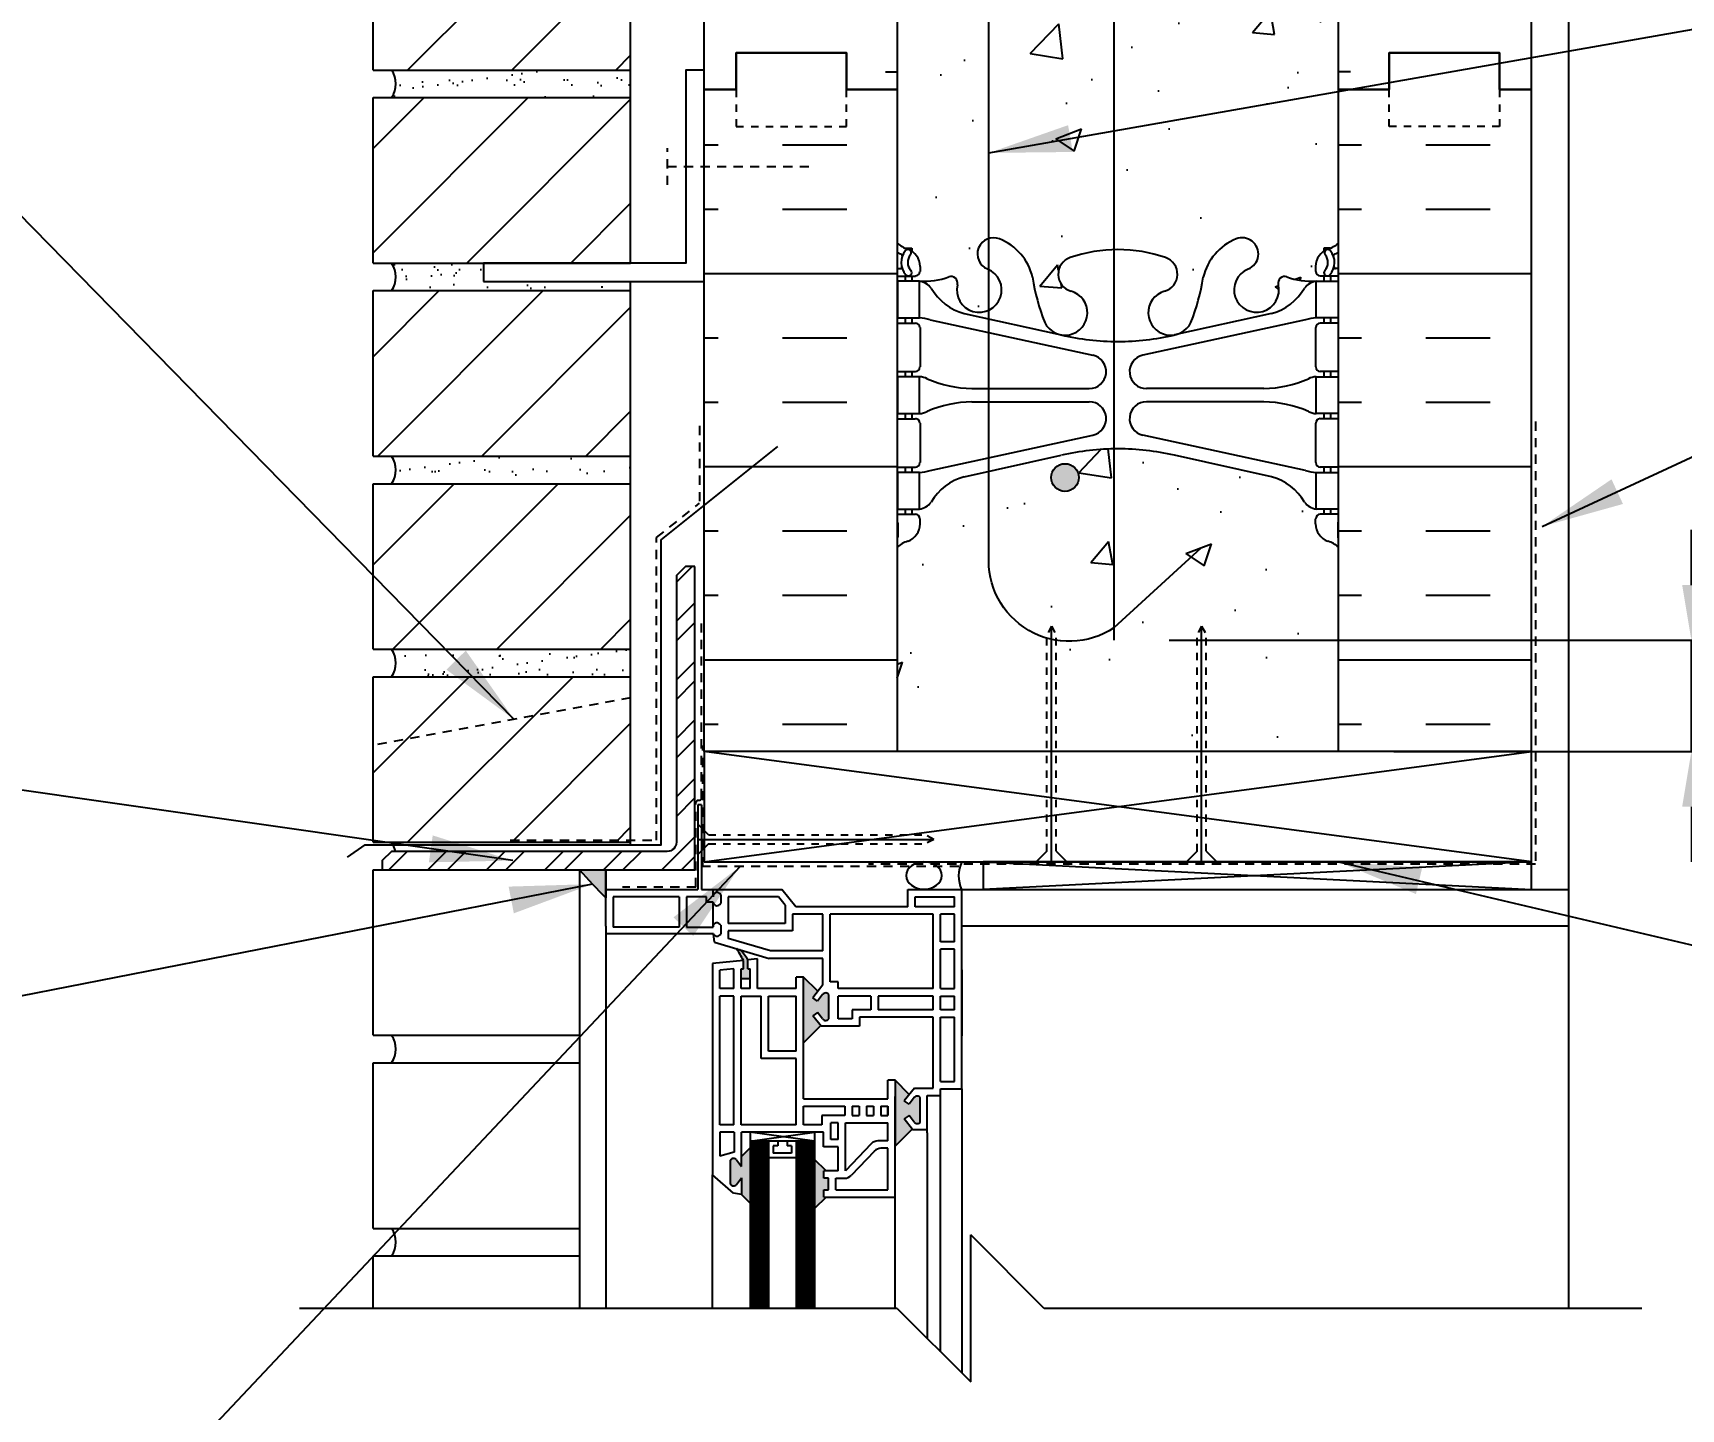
# Model space of a CAD drawing. Header units: inches. Extents: x 88.2 to 141.4, y 226.9 to 296.3.
# Drawn here: x 100.06 to 122.47, y 267.1 to 285.81 of the extents above; entities that cross this region are included whole.
import ezdxf

# ---------------------------------------------------------------- set-up
doc = ezdxf.new("R2010")
doc.units = ezdxf.units.IN
doc.header["$LTSCALE"] = 0.5
doc.header["$MEASUREMENT"] = 0
doc.linetypes.add('DASHED2', pattern=[0.375, 0.25, -0.125])
doc.linetypes.add('HIDDEN2', pattern=[0.1875, 0.125, -0.0625])
for name, color, linetype in [('HATCH', 12, 'Continuous'), ('LINE18', 9, 'Continuous'), ('line25', 2, 'Continuous'), ('LINE50', 5, 'Continuous'), ('LINE65', 3, 'Continuous'), ('LINE9', 9, 'Continuous'), ('TEXT', 4, 'Continuous'), ('Web_Edge', 9, 'Continuous')]:
    doc.layers.add(name, color=color, linetype=linetype)
doc.styles.add('DIM', font='romans.shx', dxfattribs={"width": 0.7})
doc.dimstyles.new('ext_12', dxfattribs={"dimscale": 12, "dimtxt": 0.09375, "dimasz": 0.09375, "dimexe": 0.09375, "dimexo": 0.0625, "dimgap": 0.0625, "dimtad": 1, "dimdec": 1, "dimzin": 3, "dimdsep": 46, "dimlunit": 4, "dimtxsty": 'DIM', "dimcen": 0.09, "dimdle": 0.09375, "dimclrt": 4, "dimadec": 0, "dimazin": 0, "dimtfac": 1, "dimtdec": 1, "dimtmove": 2, "dimatfit": 3, "dimfxl": 1, "dimfrac": 2, "dimtolj": 1, "dimtzin": 0, "dimarcsym": 0})
pattern_1 = [(0, (0, 104.0395), (0, 2.625), []), (0, (0, 104.9145), (0, 2.625), [0.875, -0.875]), (0, (0, 105.7895), (0, 2.625), [0.875, -0.875])]
pattern_2 = [(45, (-12.0989, 93.9136), (-0.707107, 0.707107), [])]

# ---------------------------------------------------------------- blocks, each defined once
blk = doc.blocks.new('*D4')
at = {"layer": 'Defpoints', "color": 0, "transparency": 16777216}
for p in [(114.76, 277.555), (122.61, 277.555), (117.813, 276.042)]:
    blk.add_point(p, dxfattribs=at)
at = {"layer": 'TEXT', "color": 0, "lineweight": -2, "transparency": 16777216}
for p, q in [((122.61, 278.305), (122.61, 279.055)), ((115.51, 277.555), (123.735, 277.555)), ((122.61, 276.042), (122.61, 277.555)), ((118.563, 276.042), (123.735, 276.042)), ((122.61, 275.292), (122.61, 274.542))]:
    blk.add_line(p, q, dxfattribs=at)
at = {"layer": 'TEXT', "color": 0, "transparency": 16777216}
for points in [[(122.485, 278.305), (122.735, 278.305), (122.61, 277.555)], [(122.485, 275.292), (122.735, 275.292), (122.61, 276.042)]]:
    blk.add_solid(points, dxfattribs=at)
at = {"layer": 'TEXT', "color": 4, "transparency": 16777216, "insert": (126.083, 276.798), "char_height": 0.75, "attachment_point": 5, "rotation": 90, "style": 'DIM'}
blk.add_mtext('\\A1;1 1/2" \\P (38mm) MIN. \\P COVER', dxfattribs=at)

msp = doc.modelspace()

# ---------------------------------------------------------------- hatches: boundary and pattern name
at = {"layer": 'HATCH'}
h = msp.add_hatch(dxfattribs=at)
h.set_pattern_fill('AR-CONC', color=256, scale=0.5)
h.set_pattern_definition([(50, (0, 0), (3.5863, -0.31376), [0.375, -4.125]), (355, (0, 0), (-0.693757, 3.76096), [0.3, -3.3]), (100.4514, (0.299, -0.026), (2.892544, 3.4472), [0.3187, -3.50571]), (46.1842, (0, 1), (5.336207, -0.827596), [0.5625, -6.1875]), (96.6356, (0.4447, 0.931), (4.67331, 4.87059), [0.47805, -5.25857]), (351.1842, (0, 1), (4.67331, 4.87059), [0.45, -4.95]), (21, (0.5, 0.75), (2.984535, -2.013094), [0.375, -4.125]), (326, (0.5, 0.75), (1.216577, 3.62575), [0.3, -3.3]), (71.4514, (0.7487, 0.5822), (4.20111, 1.612656), [0.3187, -3.50571]), (37.5, (0, 0), (0.0607993, 1.6644693), [0, -3.26, 0, -3.35, 0, -3.3125]), (7.5, (0, 0), (1.315348, 1.972059), [0, -1.91, 0, -3.185, 0, -1.2625]), (327.5, (-1.115, 0), (2.669112, -0.1127744), [0, -1.25, 0, -3.9, 0, -5.175]), (317.5, (-1.615, 0), (2.91593, 0.500525), [0, -1.625, 0, -2.59, 0, -3.675])])
h.paths.add_polyline_path([(117.813, 253.241, 0.082415), (117.669, 253.321, -0.317837), (117.502, 253.556), (117.502, 253.624, -0.414214), (117.565, 253.686), (117.612, 253.686), (117.612, 253.756), (117.507, 253.756, -0.188973), (117.352, 253.851, 0.196323), (116.902, 254.197), (115.581, 254.488, 0.057795), (114.813, 254.577, 0.057795), (114.044, 254.488), (112.723, 254.197, 0.196323), (112.273, 253.851, -0.188973), (112.118, 253.756), (112.013, 253.756), (112.013, 253.686), (112.06, 253.686, -0.414214), (112.123, 253.624), (112.123, 253.556, -0.317837), (111.956, 253.321, 0.082415), (111.813, 253.241), (111.813, 250.46), (112.813, 249.46), (112.813, 251.46), (113.813, 250.46), (117.813, 250.46)])
h.paths.add_polyline_path([(117.105, 257.96), (116.938, 257.96), (116.938, 259.46), (113.313, 259.46), (113.313, 258.156), (114.157, 257.312), (114.195, 257.188, -0.078588), (114.813, 257.286, -0.082755), (115.461, 257.177, -0.735593), (115.448, 256.719, 0.955472), (115.587, 256.126), (115.606, 256.13, 0.223253), (115.807, 256.295, 0.053157), (115.972, 256.909, -0.24438), (116.421, 257.43, -1), (116.584, 257.021, 2.182095), (116.994, 256.809, -0.601435), (117.114, 256.913, 0.10046), (117.507, 256.856), (117.612, 256.856), (117.612, 256.926), (117.565, 256.926, -0.414214), (117.502, 256.989), (117.502, 257.056, -0.249069), (117.612, 257.263), (117.612, 257.305), (117.702, 257.305, 0.064398), (117.813, 257.371), (117.813, 257.96), (117.335, 257.96), (116.997, 257.622), (116.781, 257.521), (116.882, 257.737)])
h.paths.add_polyline_path([(113.204, 257.43, -0.24438), (113.653, 256.909, 0.053157), (113.818, 256.295, 0.223253), (114.019, 256.13), (114.038, 256.126, 0.955472), (114.177, 256.719, -0.735593), (114.164, 257.177, -0.003237), (114.188, 257.186), (114.068, 257.223), (113.313, 257.979), (113.313, 257.96), (111.813, 257.96), (111.813, 257.371, 0.064398), (111.923, 257.305), (112.013, 257.305), (112.013, 257.263, -0.249069), (112.123, 257.056), (112.123, 256.989, -0.414214), (112.06, 256.926), (112.013, 256.926), (112.013, 256.856), (112.118, 256.856, 0.10046), (112.511, 256.913, -0.601435), (112.631, 256.809, 2.182095), (113.041, 257.021, -1)])
h.paths.add_polyline_path([(117.813, 278.823, 0.082415), (117.669, 278.902, -0.317837), (117.502, 279.138), (117.502, 279.206, -0.414214), (117.565, 279.268), (117.612, 279.268), (117.612, 279.338), (117.507, 279.338, -0.188973), (117.352, 279.433, 0.196323), (116.902, 279.779), (115.581, 280.07, 0.057795), (114.813, 280.159, 0.057795), (114.044, 280.07), (112.723, 279.779, 0.196323), (112.273, 279.433, -0.188973), (112.118, 279.338), (112.013, 279.338), (112.013, 279.268), (112.06, 279.268, -0.414214), (112.123, 279.206), (112.123, 279.138, -0.317837), (111.956, 278.902, 0.082415), (111.813, 278.823), (111.813, 276.042), (113.848, 276.042), (113.848, 277.629), (113.91, 277.748), (113.973, 277.629), (113.973, 276.042), (115.889, 276.042), (115.889, 277.629), (115.951, 277.748), (116.014, 277.629), (116.014, 276.042), (117.813, 276.042)])
h.paths.add_polyline_path([(117.813, 287.131, 0.064398), (117.702, 287.197), (117.612, 287.197), (117.612, 287.239, -0.249069), (117.502, 287.446), (117.502, 287.513, -0.414214), (117.565, 287.576), (117.612, 287.576), (117.612, 287.646), (117.507, 287.646, 0.10046), (117.114, 287.589, -0.601435), (116.994, 287.693, 2.182095), (116.584, 287.481, -1), (116.421, 287.072, -0.24438), (115.972, 287.593, 0.053157), (115.807, 288.207, 0.223253), (115.606, 288.372), (115.587, 288.376, 0.955472), (115.448, 287.783, -0.735593), (115.461, 287.325, -0.082755), (114.813, 287.216, -0.082755), (114.164, 287.325, -0.735593), (114.177, 287.783, 0.955472), (114.038, 288.376), (114.019, 288.372, 0.223253), (113.818, 288.207, 0.053157), (113.653, 287.593, -0.24438), (113.204, 287.072, -1), (113.041, 287.481, 2.182095), (112.631, 287.693, -0.601435), (112.511, 287.589, 0.10046), (112.118, 287.646), (112.013, 287.646), (112.013, 287.576), (112.06, 287.576, -0.414214), (112.123, 287.513), (112.123, 287.446, -0.249069), (112.013, 287.239), (112.013, 287.197), (111.923, 287.197, 0.064398), (111.813, 287.131), (111.813, 285.042), (111.813, 282.953, 0.064398), (111.923, 282.887), (112.013, 282.887), (112.013, 282.845, -0.249069), (112.123, 282.638), (112.123, 282.571, -0.414214), (112.06, 282.508), (112.013, 282.508), (112.013, 282.438), (112.118, 282.438, 0.10046), (112.511, 282.495, -0.601435), (112.631, 282.39, 2.182095), (113.041, 282.603, -1), (113.204, 283.012, -0.24438), (113.653, 282.491, 0.053157), (113.818, 281.877, 0.223253), (114.019, 281.712), (114.038, 281.708, 0.955472), (114.177, 282.301, -0.735593), (114.164, 282.759, -0.082755), (114.813, 282.867, -0.082755), (115.461, 282.759, -0.735593), (115.448, 282.301, 0.955472), (115.587, 281.708), (115.606, 281.712, 0.223253), (115.807, 281.877, 0.053157), (115.972, 282.491, -0.24438), (116.421, 283.012, -1), (116.584, 282.603, 2.182095), (116.994, 282.39, -0.601435), (117.114, 282.495, 0.10046), (117.507, 282.438), (117.612, 282.438), (117.612, 282.508), (117.565, 282.508, -0.414214), (117.502, 282.571), (117.502, 282.638, -0.249069), (117.612, 282.845), (117.612, 282.887), (117.702, 282.887, 0.064398), (117.813, 282.953), (117.813, 285.042)])
h.paths.add_polyline_path([(117.813, 294.042), (113.813, 294.042), (112.813, 295.042), (112.813, 293.042), (111.813, 294.042), (111.813, 291.261, 0.082415), (111.956, 291.181, -0.317837), (112.123, 290.946), (112.123, 290.878, -0.414214), (112.06, 290.816), (112.013, 290.816), (112.013, 290.746), (112.118, 290.746, -0.188973), (112.273, 290.651, 0.196323), (112.723, 290.305), (114.044, 290.014, 0.057795), (114.813, 289.925, 0.057795), (115.581, 290.014), (116.902, 290.305, 0.196323), (117.352, 290.651, -0.188973), (117.507, 290.746), (117.612, 290.746), (117.612, 290.816), (117.565, 290.816, -0.414214), (117.502, 290.878), (117.502, 290.946, -0.317837), (117.669, 291.181, 0.082415), (117.813, 291.261)])
h = msp.add_hatch(dxfattribs=at)
h.set_pattern_fill('INSUL', color=256, scale=7, style=0)
h.set_pattern_definition([(0, (-2814.349, -111.9676), (0, 2.625), []), (0, (-2814.349, -111.0926), (0, 2.625), [0.875, -0.875]), (0, (-2814.349, -110.2176), (0, 2.625), [0.875, -0.875])])
h.paths.add_polyline_path([(111.813, 294.042), (109.188, 294.042), (109.188, 285.042), (109.625, 285.042), (109.625, 285.542), (111.125, 285.542), (111.125, 285.042), (111.813, 285.042)])
h = msp.add_hatch(dxfattribs=at)
h.set_pattern_fill('INSUL', color=256, scale=7, style=0)
h.set_pattern_definition([(180, (3043.974, -111.9676), (0, 2.625), []), (180, (3043.974, -111.0926), (0, 2.625), [0.875, -0.875]), (180, (3043.974, -110.2176), (0, 2.625), [0.875, -0.875])])
h.paths.add_polyline_path([(120.438, 294.042), (117.813, 294.042), (117.813, 285.042), (118.5, 285.042), (118.5, 285.542), (120, 285.542), (120, 285.042), (120.438, 285.042)])
h = msp.add_hatch(dxfattribs=at)
h.set_pattern_fill('ANSI31', color=256, scale=8, style=0)
h.set_pattern_definition([(45, (-12.0989, 104.4136), (-0.707107, 0.707107), [])])
h.paths.add_polyline_path([(104.688, 285.309), (108.188, 285.309), (108.188, 287.559), (104.688, 287.559)])
h = msp.add_hatch(dxfattribs=at)
h.set_pattern_fill('AR-SAND', color=256, scale=0.25, style=0)
h.set_pattern_definition([(37.5, (106.03437, 285.1709), (-0.015748, 0.481706), [0, -0.38, 0, -0.425, 0, -0.40625]), (7.5, (106.0344, 285.1709), (0.442444, 0.70554), [0, -0.205, 0, -0.3425, 0, -0.13125]), (327.5, (105.72687, 285.1709), (0.778535, 0.001415), [0, -0.125, 0, -0.45, 0, -0.5875]), (317.5, (105.7269, 285.1709), (0.75153, 0.21942), [0, -0.0625, 0, -0.295, 0, -0.3375])])
h.paths.add_polyline_path([(108.188, 285.309), (104.938, 285.309, -0.318233), (104.938, 284.934), (108.188, 284.934)])
h.paths.add_polyline_path([(106.188, 282.684), (104.938, 282.684, -0.318233), (104.938, 282.309), (108.188, 282.309), (108.188, 282.434), (106.188, 282.434)])
h.paths.add_polyline_path([(108.188, 280.059), (104.938, 280.059, -0.318233), (104.938, 279.684), (108.188, 279.684)])
h = msp.add_hatch(dxfattribs=at)
h.set_pattern_fill('INSUL', color=256, scale=7, style=0)
h.set_pattern_definition(pattern_1)
h.paths.add_polyline_path([(111.813, 285.042), (111.125, 285.042), (111.125, 284.542), (109.625, 284.542), (109.625, 285.042), (109.188, 285.042), (109.188, 276.042), (111.813, 276.042)])
h = msp.add_hatch(dxfattribs=at)
h.set_pattern_fill('INSUL', color=256, scale=7, style=0)
h.set_pattern_definition(pattern_1)
h.paths.add_polyline_path([(120.438, 285.042), (120, 285.042), (120, 284.542), (118.5, 284.542), (118.5, 285.042), (117.813, 285.042), (117.813, 276.042), (120.438, 276.042)])
h = msp.add_hatch(dxfattribs=at)
h.set_pattern_fill('ANSI31', color=256, scale=8, style=0)
h.set_pattern_definition(pattern_2)
h.paths.add_polyline_path([(104.688, 282.684), (108.188, 282.684), (108.188, 284.934), (104.688, 284.934)])
h = msp.add_hatch(dxfattribs=at)
h.set_pattern_fill('ANSI31', color=256, scale=8, style=0)
h.set_pattern_definition(pattern_2)
h.paths.add_polyline_path([(108.188, 280.059), (108.188, 282.309), (104.688, 282.309), (104.688, 280.059)])
h = msp.add_hatch(dxfattribs=at)
h.set_pattern_fill('ANSI31', color=256, scale=8, style=0)
h.set_pattern_definition(pattern_2)
h.paths.add_polyline_path([(108.188, 277.434), (108.188, 279.684), (104.688, 279.684), (104.688, 277.434)])
h = msp.add_hatch(dxfattribs=at)
h.set_pattern_fill('ANSI32', color=256, scale=1.5, style=0)
h.set_pattern_definition([(45, (194.42013, 120.0002), (-0.3977476, 0.3977476), []), (45, (194.6853, 120.0002), (-0.3977476, 0.3977476), [])])
h.paths.add_polyline_path([(109.061, 274.434), (109.061, 278.559), (108.936, 278.559), (108.811, 278.434), (108.811, 274.809, -0.414214), (108.686, 274.684), (104.936, 274.684), (104.811, 274.559), (104.811, 274.434)])
h = msp.add_hatch(dxfattribs=at)
h.set_pattern_fill('AR-SAND', color=256, scale=0.25, style=0)
h.set_pattern_definition([(37.5, (-12.0989, 96.53864), (-0.01574834, 0.48170594), [0, -0.38, 0, -0.425, 0, -0.40625]), (7.5, (-12.0989, 96.53864), (0.4424442, 0.7055365), [0, -0.205, 0, -0.3425, 0, -0.13125]), (327.5, (-12.4064, 96.53864), (0.7785355, 0.0014148), [0, -0.125, 0, -0.45, 0, -0.5875]), (317.5, (-12.4064, 96.53864), (0.7515317, 0.2194189), [0, -0.0625, 0, -0.295, 0, -0.3375])])
h.paths.add_polyline_path([(108.188, 277.434), (104.938, 277.434, -0.318233), (104.938, 277.059), (108.188, 277.059)])
h = msp.add_hatch(dxfattribs=at)
h.set_pattern_fill('ANSI31', color=256, scale=8, style=0)
h.set_pattern_definition(pattern_2)
h.paths.add_polyline_path([(104.688, 274.809), (108.188, 274.809), (108.188, 277.059), (104.688, 277.059)])
at = {"layer": 'LINE65'}
msp.add_hatch(color=256, dxfattribs=at).paths.add_polyline_path([(114.282, 279.768, 1), (113.907, 279.768, 1)])
at = {"layer": 'LINE9'}
h = msp.add_hatch(color=0, dxfattribs=at)
edge = h.paths.add_edge_path()
edge.add_line((107.85, 274.051), (107.85, 274.434))
edge.add_line((107.85, 274.434), (107.492, 274.434))
edge.add_arc((115.806, 281.857), 11.145, 221.7609, 224.4535)
h = msp.add_hatch(color=0, dxfattribs=at)
h.paths.add_polyline_path([(110.883, 272.737, 0.504324), (110.799, 272.739), (110.73, 272.65), (110.665, 272.694), (110.734, 272.782), (110.54, 272.976), (110.54, 272.818), (110.54, 272.08), (110.772, 272.312), (110.665, 272.45), (110.73, 272.494), (110.8, 272.405, 0.499917), (110.883, 272.407)])
h.paths.add_polyline_path([(112.127, 271.334, 0.504324), (112.043, 271.336), (111.974, 271.247), (111.909, 271.291), (111.977, 271.379), (111.784, 271.573), (111.784, 270.677), (112.016, 270.909), (111.909, 271.047), (111.974, 271.091), (112.044, 271.002, 0.499917), (112.127, 271.004)])
h.paths.add_polyline_path([(110.877, 270.24), (110.815, 270.24), (110.815, 270.34), (110.845, 270.34), (110.69, 270.495), (110.69, 269.829), (110.845, 269.984), (110.815, 269.984), (110.815, 270.084), (110.877, 270.084)])
h.paths.add_polyline_path([(109.815, 270.654), (109.697, 270.536), (109.697, 270.401), (109.628, 270.49, 0.499917), (109.544, 270.487), (109.544, 270.158, 0.504324), (109.628, 270.156), (109.697, 270.245), (109.697, 270.021), (109.815, 269.903)])
h.paths.add_polyline_path([(109.815, 273.088), (109.784, 273.088), (109.784, 273.209, 0.077767), (109.675, 273.349), (109.628, 273.363, -0.031355), (109.721, 273.202), (109.721, 273.088), (109.69, 273.088), (109.69, 272.953), (109.815, 272.953)])

# ---------------------------------------------------------------- linework, layer by layer
at = {"layer": 'HATCH', "color": 6, "linetype": 'DASHED2'}
for p, q in [((109.125, 280.47), (109.125, 279.42)), ((108.542, 278.953), (109.125, 279.42)), ((108.542, 274.835), (108.542, 278.953)), ((109.152, 275.41), (109.152, 277.812)), ((109.172, 274.48), (109.172, 276.125)), ((109.077, 274.198), (109.077, 275.347)), ((109.108, 275.379), (109.121, 275.379)), ((106.552, 274.835), (108.542, 274.835)), ((109.077, 274.198), (108.077, 274.198))]:
    msp.add_line(p, q, dxfattribs=at)
at = {"layer": 'HATCH'}
for p, q in [((113.91, 274.542), (113.91, 277.748)), ((115.951, 274.542), (115.951, 277.748)), ((109.188, 274.542), (120.438, 276.042)), ((120.438, 274.542), (109.188, 276.042)), ((109.103, 274.848), (112.31, 274.848)), ((112.981, 274.542), (120.438, 274.167)), ((120.438, 274.542), (112.981, 274.167)), ((104.688, 272.184), (104.688, 274.434)), ((104.688, 274.434), (104.811, 274.434)), ((120.938, 273.667), (120.938, 268.47)), ((104.688, 272.184), (107.492, 272.184)), ((104.688, 271.809), (107.492, 271.809)), ((104.688, 269.559), (104.688, 271.809)), ((110.69, 270.743), (109.815, 270.868)), ((109.815, 270.743), (110.69, 270.868)), ((109.84, 270.743), (109.84, 268.47)), ((109.865, 270.743), (109.865, 268.47)), ((109.89, 270.743), (109.89, 268.47)), ((109.915, 270.743), (109.915, 268.47)), ((109.94, 270.743), (109.94, 268.47)), ((109.965, 270.743), (109.965, 268.47)), ((109.99, 270.743), (109.99, 268.47)), ((110.015, 270.743), (110.015, 268.47)), ((110.04, 270.743), (110.04, 268.47)), ((110.465, 270.743), (110.465, 268.47)), ((110.49, 270.743), (110.49, 268.47)), ((110.515, 270.743), (110.515, 268.47)), ((110.54, 270.743), (110.54, 268.47)), ((110.565, 270.743), (110.565, 268.47)), ((110.59, 270.743), (110.59, 268.47)), ((110.615, 270.743), (110.615, 268.47)), ((110.64, 270.743), (110.64, 268.47)), ((110.665, 270.743), (110.665, 268.47)), ((104.688, 269.559), (107.492, 269.559)), ((104.688, 269.184), (107.492, 269.184)), ((104.688, 268.47), (104.688, 269.184))]:
    msp.add_line(p, q, dxfattribs=at)
at = {"layer": 'HATCH', "color": 6, "linetype": 'DASHED2'}
for points in [[(120.492, 280.53), (120.492, 274.512), (111.422, 274.512)], [(112.651, 274.48), (109.172, 274.48)]]:
    msp.add_lwpolyline(points, dxfattribs=at)
for centre, start, end in [((109.121, 275.41), 270, 0), ((109.108, 275.347), 90, 180)]:
    msp.add_arc(centre, 0.0312, start, end, dxfattribs=at)
at = {"layer": 'HATCH'}
for centre in [(104.673, 271.996), (104.673, 269.371)]:
    msp.add_arc(centre, 0.324, 324.6944, 35.3056, dxfattribs=at)
at = {"layer": 'LINE18', "linetype": 'HIDDEN2'}
for p, q in [((113.91, 277.748), (113.848, 277.629)), ((113.848, 274.686), (113.848, 277.629)), ((113.91, 277.748), (113.973, 277.629)), ((113.973, 274.686), (113.973, 277.629)), ((115.951, 277.748), (115.889, 277.629)), ((115.889, 274.686), (115.889, 277.629)), ((115.951, 277.748), (116.014, 277.629)), ((116.014, 274.686), (116.014, 277.629)), ((109.247, 274.911), (112.19, 274.911)), ((109.247, 274.786), (112.19, 274.786)), ((112.31, 274.848), (112.19, 274.911)), ((112.31, 274.848), (112.19, 274.786))]:
    msp.add_line(p, q, dxfattribs=at)
at = {"layer": 'LINE18'}
for p, q in [((109.247, 274.911), (109.103, 275.054)), ((109.247, 274.786), (109.103, 274.642)), ((113.848, 274.686), (113.704, 274.542)), ((113.973, 274.686), (114.117, 274.542)), ((115.889, 274.686), (115.745, 274.542)), ((116.014, 274.686), (116.157, 274.542))]:
    msp.add_line(p, q, dxfattribs=at)
at = {"layer": 'line25'}
for p, q in [((111.813, 294.042), (111.813, 285.042)), ((117.813, 285.042), (117.813, 294.042)), ((108.188, 282.684), (108.188, 292.934)), ((104.688, 285.309), (104.688, 287.559)), ((104.688, 285.309), (108.188, 285.309)), ((111.813, 285.042), (111.813, 276.042)), ((117.813, 276.042), (117.813, 285.042)), ((104.688, 284.934), (108.188, 284.934)), ((104.688, 282.684), (104.688, 284.934)), ((104.688, 282.684), (108.188, 282.684)), ((108.188, 274.773), (108.188, 282.434)), ((104.688, 282.309), (108.188, 282.309)), ((104.688, 280.059), (104.688, 282.309)), ((104.688, 280.059), (108.188, 280.059)), ((104.688, 279.684), (108.188, 279.684)), ((104.688, 277.434), (104.688, 279.684)), ((104.688, 277.434), (108.188, 277.434)), ((104.688, 277.059), (108.188, 277.059)), ((104.688, 274.809), (104.688, 277.059)), ((109.188, 276.042), (109.188, 274.542)), ((120.438, 276.042), (109.188, 276.042)), ((120.438, 274.542), (120.438, 276.042)), ((104.688, 274.809), (108.188, 274.809)), ((109.188, 274.542), (120.438, 274.542))]:
    msp.add_line(p, q, dxfattribs=at)
at = {"layer": 'LINE50'}
for p, q in [((109.188, 285.042), (109.188, 294.042)), ((120.438, 285.042), (120.438, 294.042)), ((109.188, 276.042), (109.188, 285.042)), ((120.438, 276.042), (120.438, 285.042))]:
    msp.add_line(p, q, dxfattribs=at)
for points in [[(109.188, 285.042), (109.625, 285.042), (109.625, 285.542), (111.125, 285.542), (111.125, 285.042), (111.813, 285.042)], [(111.813, 285.042), (111.125, 285.042), (111.125, 285.542), (109.625, 285.542), (109.625, 285.042), (109.188, 285.042)], [(120.438, 285.042), (120, 285.042), (120, 285.542), (118.5, 285.542), (118.5, 285.042), (117.813, 285.042)], [(117.813, 285.042), (118.5, 285.042), (118.5, 285.542), (120, 285.542), (120, 285.042), (120.438, 285.042)]]:
    msp.add_lwpolyline(points, dxfattribs=at)
at = {"layer": 'LINE65'}
msp.add_line((114.76, 294.042), (114.76, 277.555), dxfattribs=at)
msp.add_lwpolyline([(115.939, 278.808), (114.759, 277.724, -0.623194), (113.06, 278.714), (113.06, 290.335, -0.623194), (114.759, 291.325), (115.939, 290.24)], format="xyb", dxfattribs=at)
msp.add_circle((114.094, 279.768), 0.188, dxfattribs=at)
at = {"layer": 'LINE9'}
for p, q in [((120.938, 294.042), (120.938, 273.667)), ((109.153, 275.317), (109.103, 275.317)), ((109.103, 275.317), (109.103, 274.167)), ((109.153, 275.317), (109.153, 274.167)), ((112.981, 274.542), (112.981, 274.167)), ((120.438, 274.542), (112.981, 274.542)), ((113.565, 274.542), (115.745, 274.542)), ((120.438, 274.167), (120.438, 274.542)), ((107.492, 274.434), (107.492, 268.47)), ((107.85, 273.669), (107.85, 274.434)), ((107.85, 274.434), (107.85, 274.051)), ((107.85, 274.167), (109.103, 274.167)), ((108.85, 274.067), (107.95, 274.067)), ((107.95, 274.067), (107.95, 273.656)), ((108.85, 274.067), (108.85, 273.656)), ((109.218, 274.067), (108.95, 274.067)), ((108.95, 274.067), (108.95, 273.656)), ((109.218, 274.067), (108.95, 274.067)), ((109.153, 274.167), (110.245, 274.167)), ((109.218, 273.995), (109.218, 274.067)), ((109.309, 274.067), (109.309, 274.167)), ((109.413, 274.094), (109.413, 273.979)), ((110.197, 274.067), (109.513, 274.067)), ((109.513, 274.067), (109.513, 273.705)), ((110.288, 273.953), (110.197, 274.067)), ((110.434, 273.93), (110.245, 274.167)), ((111.959, 274.167), (112.69, 274.167)), ((111.959, 273.93), (111.959, 274.167)), ((112.059, 274.067), (112.59, 274.067)), ((112.059, 273.93), (112.059, 274.067)), ((112.59, 273.93), (112.59, 274.067)), ((112.69, 271.455), (112.69, 274.167)), ((112.69, 274.167), (120.938, 274.167)), ((109.309, 273.995), (109.218, 273.995)), ((109.309, 273.656), (109.309, 273.995)), ((110.288, 273.953), (110.288, 273.705)), ((110.388, 273.83), (110.388, 273.605)), ((110.802, 273.83), (110.388, 273.83)), ((111.959, 273.93), (110.434, 273.93)), ((110.802, 273.33), (110.802, 273.83)), ((110.902, 272.912), (110.902, 273.83)), ((112.302, 273.83), (110.902, 273.83)), ((112.59, 273.93), (112.059, 273.93)), ((112.302, 272.818), (112.302, 273.83)), ((112.59, 273.83), (112.402, 273.83)), ((112.402, 273.455), (112.402, 273.83)), ((112.59, 273.455), (112.59, 273.83)), ((107.85, 273.669), (107.85, 268.47)), ((108.85, 273.656), (107.95, 273.656)), ((108.95, 273.656), (109.309, 273.656)), ((109.413, 273.679), (109.413, 273.564)), ((110.288, 273.705), (109.513, 273.705)), ((110.388, 273.605), (109.513, 273.605)), ((109.513, 273.605), (109.513, 273.501)), ((120.938, 273.667), (112.69, 273.667)), ((109.313, 273.562), (107.85, 273.562)), ((109.327, 273.452), (109.313, 273.562)), ((109.327, 273.452), (110.074, 273.23)), ((110.088, 273.33), (109.513, 273.501)), ((112.59, 273.455), (112.402, 273.455)), ((109.721, 273.202), (109.302, 273.158)), ((109.302, 273.158), (109.302, 270.287)), ((109.721, 273.088), (109.721, 273.202)), ((109.915, 273.223), (109.784, 273.209)), ((109.784, 273.088), (109.784, 273.209)), ((109.915, 272.818), (109.915, 273.223)), ((110.802, 273.23), (110.074, 273.23)), ((110.802, 273.33), (110.088, 273.33)), ((110.802, 272.87), (110.802, 273.23)), ((112.59, 273.355), (112.402, 273.355)), ((112.402, 272.818), (112.402, 273.355)), ((112.59, 272.818), (112.59, 273.355)), ((109.59, 273.088), (109.402, 273.068)), ((109.402, 272.818), (109.402, 273.068)), ((109.59, 272.818), (109.59, 273.088)), ((109.69, 272.818), (109.69, 273.088)), ((109.69, 273.088), (109.721, 273.088)), ((109.815, 272.953), (109.69, 272.953)), ((109.784, 273.088), (109.815, 273.088)), ((109.815, 272.818), (109.815, 273.088)), ((110.54, 272.976), (110.44, 272.976)), ((110.44, 272.818), (110.44, 272.976)), ((110.734, 272.782), (110.54, 272.976)), ((110.54, 272.818), (110.54, 272.976)), ((112.59, 272.818), (112.59, 273.073)), ((112.69, 273.073), (112.69, 272.177)), ((109.59, 272.818), (109.402, 272.818)), ((109.402, 270.968), (109.402, 272.718)), ((109.59, 272.718), (109.402, 272.718)), ((109.59, 270.968), (109.59, 272.718)), ((109.815, 272.818), (109.69, 272.818)), ((109.69, 270.968), (109.69, 272.718)), ((109.69, 272.718), (109.965, 272.718)), ((110.44, 272.818), (109.915, 272.818)), ((109.965, 271.868), (109.965, 272.718)), ((110.065, 271.968), (110.065, 272.718)), ((110.065, 272.718), (110.44, 272.718)), ((110.44, 271.968), (110.44, 272.718)), ((110.54, 271.318), (110.54, 272.818)), ((110.802, 272.87), (110.665, 272.694)), ((110.799, 272.739), (110.73, 272.65)), ((110.883, 272.407), (110.883, 272.737)), ((111.008, 272.912), (110.902, 272.912)), ((111.008, 272.818), (111.008, 272.912)), ((112.302, 272.818), (111.008, 272.818)), ((111.452, 272.718), (111.008, 272.718)), ((111.008, 272.406), (111.008, 272.718)), ((111.452, 272.718), (111.452, 272.531)), ((112.302, 272.718), (111.552, 272.718)), ((111.552, 272.718), (111.552, 272.531)), ((112.302, 272.531), (112.302, 272.718)), ((112.402, 272.818), (112.59, 272.818)), ((112.402, 272.531), (112.402, 272.718)), ((112.402, 272.718), (112.59, 272.718)), ((112.59, 272.531), (112.59, 272.718)), ((110.73, 272.65), (110.665, 272.694)), ((110.73, 272.494), (110.665, 272.45)), ((110.799, 272.406), (110.73, 272.494)), ((111.452, 272.531), (111.202, 272.531)), ((111.202, 272.531), (111.202, 272.406)), ((112.302, 272.531), (111.552, 272.531)), ((112.59, 272.531), (112.402, 272.531)), ((110.772, 272.312), (110.54, 272.08)), ((110.777, 272.306), (110.665, 272.45)), ((111.302, 272.306), (110.777, 272.306)), ((111.202, 272.406), (111.008, 272.406)), ((112.302, 272.431), (111.302, 272.431)), ((111.302, 272.431), (111.302, 272.306)), ((112.302, 271.467), (112.302, 272.431)), ((112.402, 271.555), (112.402, 272.431)), ((112.402, 272.431), (112.59, 272.431)), ((112.59, 271.555), (112.59, 272.431)), ((110.44, 271.868), (109.965, 271.868)), ((110.44, 271.968), (110.065, 271.968)), ((110.44, 271.968), (110.166, 271.968)), ((110.44, 270.968), (110.44, 271.868)), ((111.684, 271.318), (111.684, 271.573)), ((111.784, 271.573), (111.684, 271.573)), ((111.977, 271.379), (111.784, 271.573)), ((111.784, 271.573), (111.784, 270.677)), ((111.784, 269.984), (111.784, 271.353)), ((112.046, 271.467), (111.909, 271.291)), ((112.046, 271.467), (112.302, 271.467)), ((112.221, 270.859), (112.221, 271.367)), ((112.221, 271.367), (112.402, 271.367)), ((112.402, 271.555), (112.59, 271.555)), ((112.402, 271.455), (112.69, 271.455)), ((112.402, 271.367), (112.402, 271.455)), ((112.403, 267.88), (112.403, 271.367)), ((112.69, 271.455), (112.69, 267.593)), ((110.54, 271.318), (111.684, 271.318)), ((110.54, 270.968), (110.54, 271.218)), ((110.54, 270.968), (110.54, 271.218)), ((110.54, 271.218), (111.102, 271.218)), ((111.102, 271.218), (111.102, 271.093)), ((111.202, 271.218), (111.202, 271.093)), ((111.202, 271.218), (111.296, 271.218)), ((111.296, 271.218), (111.296, 271.093)), ((111.396, 271.218), (111.49, 271.218)), ((111.396, 271.218), (111.396, 271.093)), ((111.49, 271.218), (111.49, 271.093)), ((111.59, 271.218), (111.684, 271.218)), ((111.59, 271.218), (111.59, 271.093)), ((111.684, 271.093), (111.684, 271.218)), ((111.684, 271.218), (111.684, 271.093)), ((111.974, 271.247), (111.909, 271.291)), ((112.043, 271.336), (111.974, 271.247)), ((112.127, 271.004), (112.127, 271.334)), ((109.59, 270.968), (109.402, 270.968)), ((110.44, 270.968), (109.69, 270.968)), ((110.79, 270.968), (110.54, 270.968)), ((111.102, 271.093), (110.79, 271.093)), ((110.79, 271.093), (110.79, 270.968)), ((111.009, 270.993), (110.909, 270.993)), ((110.909, 270.768), (110.909, 270.993)), ((111.009, 270.768), (111.009, 270.993)), ((111.109, 270.993), (111.684, 270.993)), ((111.109, 270.34), (111.109, 270.993)), ((111.202, 271.093), (111.296, 271.093)), ((111.396, 271.093), (111.49, 271.093)), ((111.59, 271.093), (111.684, 271.093)), ((111.684, 270.747), (111.684, 270.993)), ((112.016, 270.909), (111.784, 270.677)), ((111.974, 271.091), (111.909, 271.047)), ((112.021, 270.903), (111.909, 271.047)), ((112.043, 271.003), (111.974, 271.091)), ((112.021, 270.903), (112.221, 270.903)), ((109.597, 270.868), (109.402, 270.868)), ((109.402, 270.868), (109.402, 270.541)), ((109.597, 270.868), (109.597, 270.594)), ((110.809, 270.868), (109.697, 270.868)), ((109.697, 270.401), (109.697, 270.868)), ((109.815, 270.868), (109.815, 268.47)), ((110.69, 270.743), (109.815, 270.743)), ((110.065, 270.743), (110.065, 268.47)), ((110.127, 270.681), (110.127, 270.581)), ((110.19, 270.681), (110.127, 270.681)), ((110.19, 270.743), (110.19, 270.681)), ((110.315, 270.743), (110.315, 270.681)), ((110.377, 270.681), (110.315, 270.681)), ((110.377, 270.681), (110.377, 270.581)), ((110.69, 270.868), (110.44, 270.868)), ((110.44, 270.743), (110.44, 268.47)), ((110.69, 270.868), (110.69, 268.47)), ((110.809, 270.668), (110.809, 270.868)), ((111.009, 270.768), (110.909, 270.768)), ((111.459, 270.708), (111.109, 270.34)), ((111.684, 270.747), (111.55, 270.747)), ((112.221, 270.859), (112.221, 268.062)), ((109.597, 270.594), (109.402, 270.541)), ((109.544, 270.158), (109.544, 270.487)), ((109.628, 270.489), (109.697, 270.401)), ((109.697, 270.536), (109.815, 270.654)), ((110.44, 270.518), (110.065, 270.518)), ((110.377, 270.581), (110.127, 270.581)), ((110.845, 270.34), (110.69, 270.495)), ((111.009, 270.668), (110.809, 270.668)), ((111.009, 270.34), (111.009, 270.668)), ((111.502, 270.608), (111.188, 270.279)), ((111.684, 270.647), (111.592, 270.647)), ((111.684, 270.084), (111.684, 270.647)), ((109.585, 270.036), (109.302, 270.287)), ((109.303, 268.47), (109.302, 270.287)), ((109.628, 270.156), (109.697, 270.245)), ((109.697, 270.245), (109.697, 270.021)), ((111.009, 270.34), (110.815, 270.34)), ((110.815, 270.24), (110.815, 270.34)), ((110.877, 270.24), (110.815, 270.24)), ((110.877, 270.084), (110.877, 270.24)), ((110.977, 270.084), (110.977, 270.24)), ((110.977, 270.24), (111.098, 270.24)), ((109.697, 270.021), (109.585, 270.036)), ((109.697, 270.021), (109.815, 269.903)), ((110.815, 270.084), (110.877, 270.084)), ((110.815, 269.984), (110.815, 270.084)), ((110.977, 270.084), (111.684, 270.084)), ((110.845, 269.984), (110.69, 269.829)), ((110.815, 269.984), (111.784, 269.984)), ((111.784, 268.47), (111.784, 269.984)), ((112.813, 267.47), (112.813, 269.47)), ((113.813, 268.47), (112.813, 269.47)), ((111.813, 268.47), (103.688, 268.47)), ((111.813, 268.47), (112.813, 267.47)), ((121.938, 268.47), (113.813, 268.47))]:
    msp.add_line(p, q, dxfattribs=at)
at = {"layer": 'LINE9', "linetype": 'DASHED2'}
for p, q in [((108.688, 283.746), (108.688, 284.246)), ((108.688, 283.996), (110.688, 283.996)), ((108.188, 276.774), (104.688, 276.127))]:
    msp.add_line(p, q, dxfattribs=at)
at = {"layer": 'LINE9'}
msp.add_lwpolyline([(106.188, 282.434), (109.188, 282.434), (109.188, 285.309), (108.938, 285.309), (108.938, 282.684), (106.188, 282.684)], close=True, dxfattribs=at)
at = {"layer": 'LINE9', "linetype": 'DASHED2', "ltscale": 0.15}
for points in [[(109.625, 285.042), (109.625, 285.042), (109.625, 284.542), (111.125, 284.542), (111.125, 285.042), (111.125, 285.042)], [(120, 285.042), (120, 285.042), (120, 284.542), (118.5, 284.542), (118.5, 285.042), (118.5, 285.042)]]:
    msp.add_lwpolyline(points, dxfattribs=at)
at = {"layer": 'LINE9'}
msp.add_lwpolyline([(104.338, 274.605), (104.581, 274.773), (108.605, 274.773), (108.605, 278.923), (110.188, 280.191)], dxfattribs=at)
at = {"layer": 'LINE9', "color": 9}
msp.add_lwpolyline([(109.061, 278.559), (108.936, 278.559), (108.811, 278.434), (108.811, 274.809, -0.414214), (108.686, 274.684), (104.936, 274.684), (104.811, 274.559), (104.811, 274.434), (109.061, 274.434)], format="xyb", close=True, dxfattribs=at)
at = {"layer": 'LINE9'}
for centre, radius, start, end in [((104.673, 285.121), 0.324, 324.6944, 35.3056), ((104.673, 282.496), 0.324, 324.6944, 35.3056), ((104.673, 279.871), 0.324, 324.6944, 35.3056), ((104.673, 277.246), 0.324, 324.6944, 35.3056), ((104.673, 274.621), 0.324, 11.1072, 35.3056), ((113.092, 274.353), 0.444, 154.8106, 204.8198), ((115.806, 281.857), 11.145, 221.7609, 224.4535), ((109.363, 274.073), 0.0543, 23.2883, 186.0267), ((109.363, 274), 0.0543, 186.0267, 336.7117), ((109.363, 273.658), 0.0542, 23.1267, 181.5582), ((109.363, 273.585), 0.0543, 204.6577, 336.7117), ((108.398, 272.541), 1.479, 26.5418, 33.7255), ((109.282, 272.931), 0.573, 29.0331, 46.8202), ((110.841, 272.707), 0.0523, 35.3488, 142.4005), ((110.841, 272.438), 0.0523, 217.5995, 324.6512), ((112.085, 271.304), 0.0523, 35.3488, 142.4005), ((112.085, 271.035), 0.0523, 217.5995, 324.6512), ((111.55, 270.622), 0.125, 90, 136.3532), ((109.587, 270.457), 0.0523, 37.5995, 144.6512), ((111.592, 270.522), 0.125, 90, 136.3532), ((111.098, 270.365), 0.125, 270, 316.3532), ((109.587, 270.188), 0.0523, 215.3488, 322.4005)]:
    msp.add_arc(centre, radius, start, end, dxfattribs=at)
at = {"layer": 'LINE9', "extrusion": (0, 0, -1)}
msp.add_ellipse((112.177, 274.355), major_axis=(0.242, 0), ratio=0.769606, start_param=-6.283185, end_param=0, dxfattribs=at)
at = {"layer": 'Web_Edge'}
for p, q in [((111.923, 282.887), (112.013, 282.887)), ((112.013, 282.887), (112.013, 282.845)), ((117.702, 282.887), (117.612, 282.887)), ((117.612, 282.887), (117.612, 282.845)), ((111.813, 282.608), (111.854, 282.608)), ((112.123, 282.638), (112.123, 282.571)), ((117.502, 282.638), (117.502, 282.571)), ((117.813, 282.608), (117.771, 282.608)), ((111.813, 282.508), (112.06, 282.508)), ((111.923, 282.508), (111.923, 282.438)), ((112.013, 282.508), (112.013, 282.438)), ((117.813, 282.508), (117.565, 282.508)), ((117.612, 282.508), (117.612, 282.438)), ((117.702, 282.508), (117.702, 282.438)), ((111.923, 281.938), (111.923, 281.868)), ((112.013, 281.938), (112.013, 281.868)), ((112.262, 281.914), (114.473, 281.433)), ((112.723, 281.997), (114.044, 281.706)), ((117.363, 281.914), (115.152, 281.433)), ((116.902, 281.997), (115.581, 281.706)), ((117.612, 281.938), (117.612, 281.868)), ((117.702, 281.938), (117.702, 281.868)), ((111.813, 281.868), (112.06, 281.868)), ((112.123, 281.806), (112.123, 281.271)), ((117.502, 281.806), (117.502, 281.271)), ((117.813, 281.868), (117.565, 281.868)), ((111.813, 281.208), (112.06, 281.208)), ((111.923, 281.208), (111.923, 281.138)), ((112.013, 281.208), (112.013, 281.138)), ((117.813, 281.208), (117.565, 281.208)), ((117.612, 281.208), (117.612, 281.138)), ((117.702, 281.208), (117.702, 281.138)), ((112.827, 280.978), (114.423, 280.978)), ((112.827, 280.798), (114.423, 280.798)), ((116.798, 280.978), (115.202, 280.978)), ((116.798, 280.798), (115.202, 280.798)), ((111.813, 280.568), (112.06, 280.568)), ((111.923, 280.638), (111.923, 280.568)), ((112.013, 280.638), (112.013, 280.568)), ((117.813, 280.568), (117.565, 280.568)), ((117.612, 280.638), (117.612, 280.568)), ((117.702, 280.638), (117.702, 280.568)), ((112.123, 280.506), (112.123, 279.971)), ((112.262, 279.862), (114.473, 280.343)), ((117.363, 279.862), (115.152, 280.343)), ((117.502, 280.506), (117.502, 279.971)), ((111.813, 279.908), (112.06, 279.908)), ((111.923, 279.908), (111.923, 279.838)), ((112.013, 279.908), (112.013, 279.838)), ((112.723, 279.779), (114.044, 280.07)), ((116.902, 279.779), (115.581, 280.07)), ((117.813, 279.908), (117.565, 279.908)), ((117.612, 279.908), (117.612, 279.838)), ((117.702, 279.908), (117.702, 279.838)), ((111.813, 279.268), (112.06, 279.268)), ((111.923, 279.338), (111.923, 279.268)), ((112.013, 279.338), (112.013, 279.268)), ((112.123, 279.138), (112.123, 279.206)), ((117.502, 279.138), (117.502, 279.206)), ((117.813, 279.268), (117.565, 279.268)), ((117.612, 279.338), (117.612, 279.268)), ((117.702, 279.338), (117.702, 279.268)), ((111.823, 279.148), (111.823, 278.962)), ((117.802, 279.148), (117.802, 278.962))]:
    msp.add_line(p, q, dxfattribs=at)
for points in [[(111.818, 281.938), (112.118, 281.938), (112.118, 282.438), (111.818, 282.438)], [(117.807, 281.938), (117.507, 281.938), (117.507, 282.438), (117.807, 282.438)], [(111.818, 280.638), (112.118, 280.638), (112.118, 281.138), (111.818, 281.138)], [(117.807, 280.638), (117.507, 280.638), (117.507, 281.138), (117.807, 281.138)], [(111.818, 279.338), (112.118, 279.338), (112.118, 279.838), (111.818, 279.838)], [(117.807, 279.338), (117.507, 279.338), (117.507, 279.838), (117.807, 279.838)]]:
    msp.add_lwpolyline(points, close=True, dxfattribs=at)
for centre, radius, start, end in [((113.123, 282.808), 0.22, 68.1963, 248.1963), ((112.928, 282.32), 0.745, 13.2652, 68.1963), ((116.698, 282.32), 0.745, 111.8037, 166.7348), ((116.503, 282.808), 0.22, 291.8037, 111.8037), ((112.123, 283.345), 0.5, 231.6833, 250.5288), ((112.123, 283.345), 0.6, 238.8907, 245.0748), ((112.116, 282.693), 0.25, 140.1145, 222.4609), ((111.861, 282.783), 0.02, 340.7916, 65.0748), ((111.958, 282.824), 0.045, 319.1879, 141.448), ((111.873, 282.638), 0.25, 0, 70.5288), ((112.116, 282.693), 0.16, 140.0001, 222.4609), ((114.813, 280.867), 2, 90, 108.923), ((114.813, 280.867), 2, 71.077, 90), ((117.752, 282.638), 0.25, 109.4712, 180), ((117.667, 282.824), 0.045, 38.552, 220.8121), ((117.509, 282.693), 0.16, 317.5391, 39.9999), ((117.502, 283.345), 0.5, 289.4712, 308.3167), ((117.509, 282.693), 0.25, 317.5391, 39.8855), ((117.764, 282.783), 0.02, 114.9252, 199.2084), ((117.502, 283.345), 0.6, 294.9252, 301.1093), ((111.854, 282.628), 0.02, 270, 14.1541), ((111.965, 282.554), 0.045, 222.4609, 42.4609), ((112.06, 282.571), 0.0625, 270, 0), ((112.928, 282.32), 0.305, 166.6795, 68.1963), ((114.242, 282.532), 0.24, 108.923, 254.2747), ((115.383, 282.532), 0.24, 285.7253, 71.077), ((116.698, 282.32), 0.305, 111.8037, 13.3205), ((117.565, 282.571), 0.0625, 180, 270), ((117.66, 282.554), 0.045, 137.5391, 317.5391), ((117.771, 282.628), 0.02, 165.8459, 270), ((112.174, 283.437), 1, 266.7879, 289.9067), ((112.074, 282.192), 0.25, 37.2777, 80.0823), ((112.922, 282.72), 0.75, 210.155, 254.5838), ((112.543, 282.411), 0.09, 346.6795, 108.8651), ((116.615, 282.962), 3, 189.0273, 201.1984), ((113.01, 282.962), 3, 338.8016, 350.9727), ((116.703, 282.72), 0.75, 285.4162, 329.845), ((117.082, 282.411), 0.09, 71.1349, 193.3205), ((117.451, 283.437), 1, 250.0933, 273.2121), ((117.551, 282.192), 0.25, 99.9177, 142.7223), ((114.094, 282.008), 0.305, 205.3782, 74.2747), ((115.531, 282.008), 0.305, 105.7253, 334.6218), ((112.027, 280.942), 1, 76.4291, 84.7991), ((117.598, 280.942), 1, 95.2009, 103.5709), ((112.06, 281.806), 0.0625, 0, 90), ((114.813, 284.974), 3.356, 256.7692, 270), ((114.813, 284.974), 3.356, 270, 283.2308), ((117.565, 281.806), 0.0625, 90, 180), ((112.06, 281.271), 0.0625, 270, 0), ((114.423, 281.208), 0.23, 270, 77.6055), ((115.202, 281.208), 0.23, 102.3945, 270), ((117.565, 281.271), 0.0625, 180, 270), ((112.113, 280.919), 0.219, 60.4937, 88.92), ((112.857, 282.578), 1.6, 246.5673, 268.9203), ((116.768, 282.578), 1.6, 271.0797, 293.4327), ((117.512, 280.919), 0.219, 91.08, 119.5063), ((112.857, 279.198), 1.6, 91.0797, 113.4327), ((112.857, 279.198), 1.6, 91.0797, 113.4327), ((114.423, 280.568), 0.23, 282.3945, 90), ((115.202, 280.568), 0.23, 90, 257.6055), ((116.768, 279.198), 1.6, 66.5673, 88.9203), ((116.768, 279.198), 1.6, 66.5673, 88.9203), ((112.06, 280.506), 0.0625, 0, 90), ((112.113, 280.857), 0.219, 271.08, 299.5063), ((112.113, 280.857), 0.219, 271.08, 299.5063), ((117.512, 280.857), 0.219, 240.4937, 268.92), ((117.512, 280.857), 0.219, 240.4937, 268.92), ((117.565, 280.506), 0.0625, 90, 180), ((114.813, 276.803), 3.356, 90, 103.2308), ((114.813, 276.803), 3.356, 76.7692, 90), ((112.06, 279.971), 0.0625, 270, 0), ((117.565, 279.971), 0.0625, 180, 270), ((112.027, 280.834), 1, 275.2009, 283.5709), ((112.922, 279.056), 0.75, 105.4162, 149.845), ((116.703, 279.056), 0.75, 30.155, 74.5838), ((117.598, 280.834), 1, 256.4291, 264.7991), ((112.074, 279.584), 0.25, 279.9177, 322.7223), ((117.551, 279.584), 0.25, 217.2777, 260.0823), ((112.06, 279.206), 0.0625, 360, 90), ((117.565, 279.206), 0.0625, 90, 180), ((111.803, 279.148), 0.02, 0, 60.012), ((111.873, 279.138), 0.25, 289.4712, 360), ((117.752, 279.138), 0.25, 180, 250.5288), ((117.822, 279.148), 0.02, 119.988, 180), ((111.803, 278.962), 0.02, 301.073, 0), ((112.123, 278.431), 0.6, 121.073, 121.1093), ((112.123, 278.431), 0.5, 109.4712, 128.3167), ((117.502, 278.431), 0.5, 51.6833, 70.5288), ((117.822, 278.962), 0.02, 180, 238.927), ((117.502, 278.431), 0.6, 58.8907, 58.927)]:
    msp.add_arc(centre, radius, start, end, dxfattribs=at)

# ---------------------------------------------------------------- dimensions: what is measured, and where the dimension line sits
at = {"layer": 'TEXT'}
dim = msp.add_linear_dim(base=(122.61, 277.555), p1=(117.813, 276.042), p2=(114.76, 277.555), angle=90, text='1 1/2" \\P (38mm) MIN. \\P COVER', dimstyle='ext_12', override={"dimtxt": 0.0625, "dimasz": 0.0625}, dxfattribs=at)
dim.commit()
dim.dimension.update_dxf_attribs({"geometry": '*D4', "text_midpoint": (126.083, 276.798), "dimtype": 160})

# ---------------------------------------------------------------- leaders
for points, override in [([(113.06, 284.182), (124.631, 286.215), (126.094, 286.215)], {"dimgap": 0.0625, "dimtad": 0}), ([(106.602, 276.481), (99.862, 283.368), (98.394, 283.368)], {"dimtad": 0}), ([(120.582, 279.102), (125.582, 281.425), (127.449, 281.425)], {"dimgap": 0.0625, "dimtad": 0}), ([(106.585, 274.559), (99.174, 275.622), (95.902, 275.622)], {"dimgap": 0.0625, "dimtad": 0}), ([(117.813, 274.542), (124.541, 272.96), (127.635, 272.96)], {"dimgap": 0.0625, "dimtad": 0}), ([(109.676, 274.48), (101.955, 266.276), (101.258, 266.276)], {"dimgap": 0.0625, "dimtad": 0}), ([(107.669, 274.24), (99.892, 272.718), (95.451, 272.718)], {"dimgap": 0.0625, "dimtad": 0})]:
    msp.add_leader(points, dimstyle='ext_12', override=override, dxfattribs=at)

doc.saveas('drawing.dxf')
